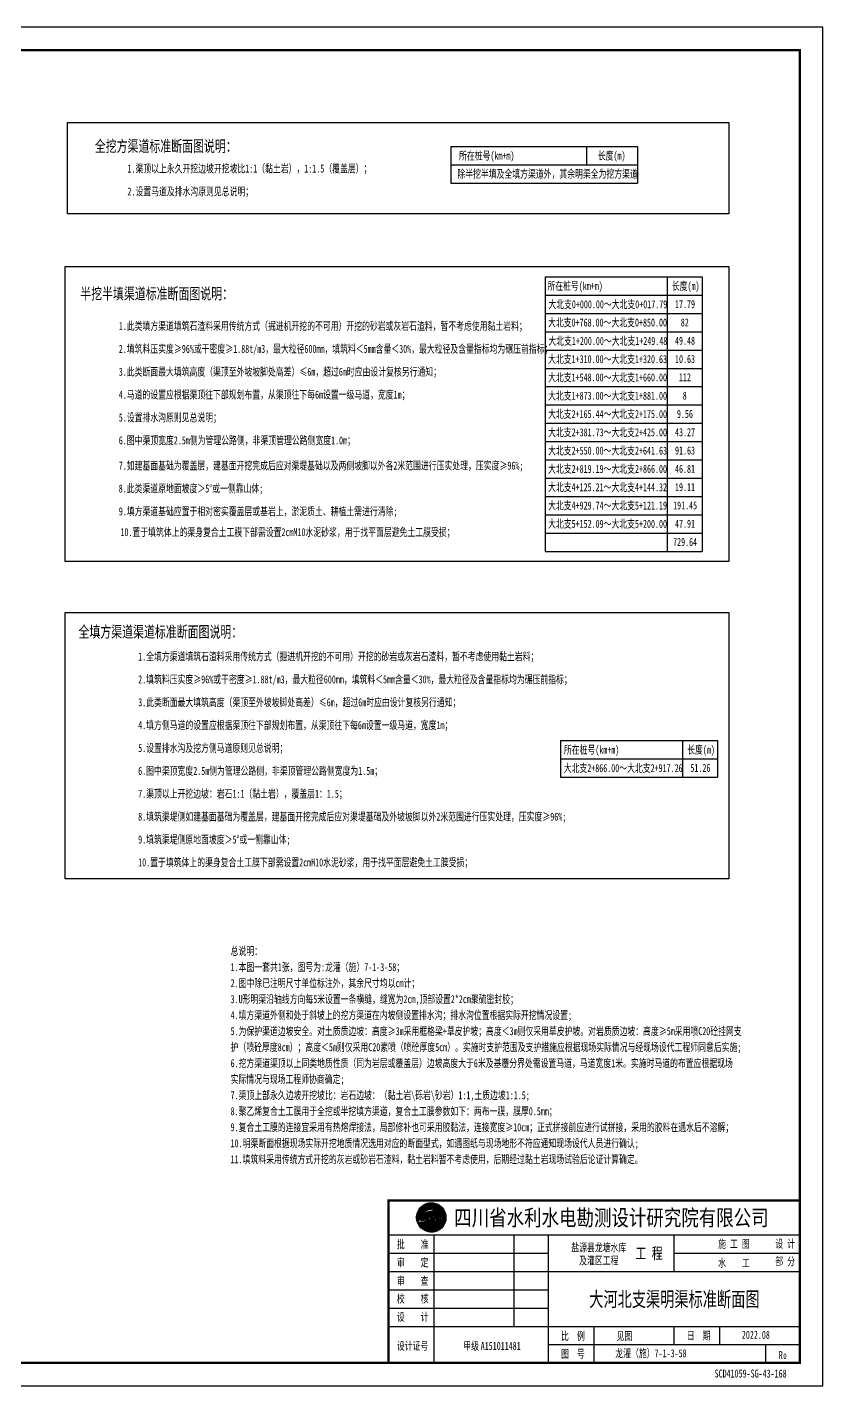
# Model space of a CAD drawing. Extents: x -1 to 840, y -1 to 593.
# Drawn here: x 492 to 840, y -1 to 593 of the extents above; entities that cross this region are included whole.
import ezdxf
from ezdxf.enums import TextEntityAlignment as Align

# ---------------------------------------------------------------- set-up
doc = ezdxf.new("R2010")
doc.units = 0
for name, color, linetype in [('A01-文字层', 7, 'Continuous'), ('TAB', 7, 'Continuous'), ('图框', 7, 'Continuous'), ('文字', 3, 'Continuous'), ('标注', 3, 'Continuous')]:
    doc.layers.add(name, color=color, linetype=linetype)
doc.styles.add('2.5号仿宋', font='仿宋_GB2312.ttf', dxfattribs={"width": 0.7})
doc.styles.add('ttfs0.7', font='仿宋_GB2312.ttf', dxfattribs={"width": 0.7})
doc.styles.add('ttfs1.0', font='仿宋_GB2312.ttf')

msp = doc.modelspace()

# ---------------------------------------------------------------- hatches: boundary and pattern name
at = {"layer": '图框'}
h = msp.add_hatch(dxfattribs=at)
h.set_pattern_fill('ANSI31', color=256, scale=0.338688, style=0)
h.set_pattern_definition([(45, (660.38923, 65.125226), (-0.02993607, 0.02993607), [])])
edge = h.paths.add_edge_path()
edge.add_arc((669.075, 72.576), 6.413, 180, 199.331366)
edge.add_line((663.023, 70.453), (663.514, 71.417))
edge.add_spline(control_points=[(663.514, 71.417), (663.571, 71.406), (663.858, 71.351), (664.378, 71.322), (665.121, 71.294), (665.96, 71.362), (666.852, 71.631), (667.345, 72.337), (667.266, 72.958), (667.099, 73.227), (667.009, 73.372)], knot_values=[0, 0, 0, 0, 0.0102534, 0.0516861, 0.0920497, 0.1417855, 0.2010434, 0.2516564, 0.2774572, 0.3073773, 0.3073773, 0.3073773, 0.3073773], degree=3, periodic=0)
edge.add_spline(control_points=[(667.009, 73.372), (667.143, 73.235), (667.391, 72.981), (667.652, 72.389), (667.505, 71.68), (666.967, 70.93), (666.089, 70.643), (665.208, 70.504), (664.4, 70.447), (663.666, 70.432), (663.202, 70.447), (663.023, 70.453)], knot_values=[0, 0, 0, 0, 0.0338022, 0.0625613, 0.1107655, 0.1540271, 0.2209725, 0.2656003, 0.313431, 0.3638809, 0.3956452, 0.3956452, 0.3956452, 0.3956452], degree=3, periodic=0)
edge.add_arc((669.075, 72.576), 6.413, 199.331366, 0)
edge.add_arc((669.075, 72.576), 6.413, 0, 180)
edge = h.paths.add_edge_path(flags=16)
edge.add_line((670.155, 76.255), (669.512, 75.19))
edge.add_spline(control_points=[(669.512, 75.19), (669.22, 75.194), (668.534, 75.203), (667.616, 75.025), (666.833, 74.737), (666.286, 74.398), (665.983, 73.895), (665.997, 73.391), (666.172, 72.914), (666.441, 72.704), (666.6, 72.581)], knot_values=[0, 0, 0, 0, 0.0516807, 0.1215136, 0.1639414, 0.1993181, 0.2336429, 0.2618741, 0.2861427, 0.3209571, 0.3209571, 0.3209571, 0.3209571], degree=3, periodic=0)
edge.add_spline(control_points=[(666.6, 72.581), (666.508, 72.643), (666.311, 72.776), (665.999, 73.041), (665.656, 73.442), (665.568, 74.054), (665.738, 74.616), (666.156, 75.181), (667.019, 75.705), (668.43, 76.057), (669.533, 76.184), (670.155, 76.255)], knot_values=[0, 0, 0, 0, 0.019705, 0.0420275, 0.0725302, 0.1109871, 0.1454481, 0.1743386, 0.2336636, 0.3195011, 0.4303734, 0.4303734, 0.4303734, 0.4303734], degree=3, periodic=0)
edge = h.paths.add_edge_path(flags=16)
edge.add_spline(control_points=[(667.545, 76.173), (667.263, 76.062), (666.724, 75.85), (665.979, 75.375), (665.458, 74.779), (665.213, 74.148), (665.315, 73.54), (665.597, 72.96), (666.064, 72.443), (666.426, 72.196), (666.588, 72.086)], knot_values=[0, 0, 0, 0, 0.0535375, 0.1025789, 0.1548653, 0.191862, 0.2174319, 0.2617199, 0.3046062, 0.3391514, 0.3391514, 0.3391514, 0.3391514], degree=3, periodic=0)
edge.add_spline(control_points=[(666.588, 72.086), (666.396, 72.159), (666.017, 72.303), (665.452, 72.643), (664.921, 73.092), (664.653, 73.771), (664.687, 74.47), (665.095, 75.128), (665.734, 75.643), (666.59, 76.02), (667.208, 76.119), (667.545, 76.173)], knot_values=[0, 0, 0, 0, 0.0363394, 0.071579, 0.116736, 0.156389, 0.1965481, 0.2361293, 0.289578, 0.3397877, 0.4000087, 0.4000087, 0.4000087, 0.4000087], degree=3, periodic=0)
h.paths.add_polyline_path([(670.489, 73.28), (670.932, 71.608), (671.338, 73.293), (671.934, 73.293), (671.161, 70.866), (670.647, 70.866), (670.161, 72.572), (669.779, 70.86), (669.259, 70.86), (668.473, 73.267), (669.056, 73.267), (669.487, 71.595), (669.88, 73.28)], flags=16)
edge = h.paths.add_edge_path(flags=16)
edge.add_spline(control_points=[(666.947, 74.023), (667.159, 73.902), (667.676, 73.606), (668.276, 72.996), (668.595, 72.115), (668.324, 71.176), (667.524, 70.541), (666.58, 70.214), (665.804, 70.127), (665.347, 70.153), (665.223, 70.16)], knot_values=[0, 0, 0, 0, 0.0432483, 0.1055248, 0.146961, 0.2038581, 0.2649147, 0.3206187, 0.3796637, 0.4016936, 0.4016936, 0.4016936, 0.4016936], degree=3, periodic=0)
edge.add_spline(control_points=[(665.223, 70.16), (665.463, 70.193), (666.006, 70.267), (666.832, 70.595), (667.464, 71.099), (667.889, 71.63), (667.924, 72.181), (667.861, 72.787), (667.567, 73.361), (667.219, 73.756), (667.02, 73.952), (666.947, 74.023)], knot_values=[0, 0, 0, 0, 0.0428195, 0.0971392, 0.1545523, 0.1855645, 0.2132944, 0.2493194, 0.2931718, 0.3243896, 0.3425386, 0.3425386, 0.3425386, 0.3425386], degree=3, periodic=0)
h.paths.add_polyline_path([(672.137, 73.28), (672.72, 73.28), (672.72, 72.406), (673.557, 72.406), (673.557, 73.28), (674.14, 73.28), (674.14, 70.886), (673.544, 70.886), (673.544, 71.95), (672.72, 71.95), (672.72, 70.886), (672.137, 70.886)], flags=16)
h.paths.add_polyline_path([(674.47, 73.293), (675.066, 73.293), (675.066, 70.873), (674.47, 70.873)], flags=16)

# ---------------------------------------------------------------- linework, layer by layer
at = {"layer": 'TAB'}
for p, q in [((677.68, 540.776), (677.68, 524.776)), ((736.984, 540.776), (736.984, 532.776)), ((759.196, 540.776), (759.196, 524.776)), ((718.865, 483.8), (718.865, 363.8)), ((772.272, 483.8), (772.272, 363.8)), ((787.516, 483.8), (787.516, 363.8)), ((725.589, 281.041), (725.589, 265.041)), ((778.996, 281.041), (778.996, 265.041)), ((794.24, 281.041), (794.24, 265.041))]:
    msp.add_line(p, q, dxfattribs=at)
at = {"layer": 'TAB', "color": 9}
for p, q in [((677.68, 540.776), (759.196, 540.776)), ((677.68, 532.776), (759.196, 532.776)), ((677.68, 524.776), (759.196, 524.776)), ((718.865, 483.8), (787.516, 483.8)), ((718.865, 475.8), (787.516, 475.8)), ((718.865, 467.8), (787.516, 467.8)), ((718.865, 459.8), (787.516, 459.8)), ((718.865, 451.8), (787.516, 451.8)), ((718.865, 443.8), (787.516, 443.8)), ((718.865, 435.8), (787.516, 435.8)), ((718.865, 427.8), (787.516, 427.8)), ((718.865, 419.8), (787.516, 419.8)), ((718.865, 411.8), (787.516, 411.8)), ((718.865, 403.8), (787.516, 403.8)), ((718.865, 395.8), (787.516, 395.8)), ((718.865, 387.8), (787.516, 387.8)), ((718.865, 379.8), (787.516, 379.8)), ((718.865, 371.8), (787.516, 371.8)), ((718.865, 363.8), (787.516, 363.8)), ((725.589, 281.041), (794.24, 281.041)), ((725.589, 273.041), (794.24, 273.041)), ((725.589, 265.041), (794.24, 265.041))]:
    msp.add_line(p, q, dxfattribs=at)
at = {"layer": '图框'}
for p, q in [((650.31, 64.963), (830.31, 64.963)), ((650.31, 64.963), (830.31, 64.963)), ((670.31, 8.963), (670.31, 64.963)), ((705.31, 24.963), (705.31, 64.963)), ((720.31, 8.963), (720.31, 64.963)), ((775.31, 48.963), (775.31, 64.963)), ((650.31, 56.963), (720.31, 56.963)), ((775.31, 56.963), (830.31, 56.963)), ((650.31, 48.963), (830.31, 48.963)), ((650.31, 40.963), (720.31, 40.963)), ((650.31, 32.963), (720.31, 32.963)), ((650.31, 24.963), (830.31, 24.963)), ((740.31, 8.963), (740.31, 24.963)), ((775.31, 16.963), (775.31, 24.963)), ((795.31, 16.963), (795.31, 24.963)), ((720.31, 16.963), (830.31, 16.963)), ((815.31, 8.963), (815.31, 16.963))]:
    msp.add_line(p, q, dxfattribs=at)
for points in [[(-0.69, -1.037), (840.31, -1.037), (840.31, 592.963), (-0.69, 592.963)], [(668.473, 73.267), (669.259, 70.86), (669.779, 70.86), (670.161, 72.572), (670.647, 70.866), (671.161, 70.866), (671.934, 73.293), (671.338, 73.293), (670.932, 71.608), (670.489, 73.28), (669.88, 73.28), (669.487, 71.595), (669.056, 73.267), (668.473, 73.267)], [(672.137, 73.28), (672.137, 70.886), (672.72, 70.886), (672.72, 71.95), (673.544, 71.95), (673.544, 70.886), (674.14, 70.886), (674.14, 73.28), (673.557, 73.28), (673.557, 72.406), (672.72, 72.406), (672.72, 73.28), (672.137, 73.28)], [(674.47, 73.293), (674.47, 70.873), (675.066, 70.873), (675.066, 73.293), (674.47, 73.293)]]:
    msp.add_lwpolyline(points, close=True, dxfattribs=at)
at = {"layer": '图框', "const_width": 1}
msp.add_lwpolyline([(830.31, 8.963), (24.31, 8.963), (24.31, 582.963), (830.31, 582.963)], close=True, dxfattribs=at)
msp.add_lwpolyline([(650.31, 8.963), (650.31, 79.963), (830.31, 79.963)], dxfattribs=at)
at = {"layer": '图框'}
msp.add_lwpolyline([(670.155, 76.255), (669.512, 75.19)], dxfattribs=at)
msp.add_circle((669.075, 72.576), 6.413, dxfattribs=at)
msp.add_open_spline([(667.009, 73.372), (667.143, 73.235), (667.391, 72.981), (667.652, 72.389), (667.505, 71.68), (666.967, 70.93), (666.089, 70.643), (665.208, 70.504), (664.4, 70.447), (663.666, 70.432), (663.202, 70.447), (663.023, 70.453)], degree=3, knots=[0, 0, 0, 0, 0.03380223, 0.06256126, 0.11076553, 0.15402712, 0.22097252, 0.26560026, 0.31343102, 0.36388086, 0.39564521, 0.39564521, 0.39564521, 0.39564521], dxfattribs=at)
for points in [[(667.009, 73.372), (667.242, 72.922), (667.288, 72.487), (666.838, 71.758), (665.906, 71.386), (665.067, 71.308), (664.384, 71.324), (663.685, 71.386), (663.514, 71.417)], [(667.545, 76.173), (666.546, 75.965), (665.77, 75.619), (665.076, 75.037), (664.744, 74.455), (664.702, 73.776), (664.952, 73.153), (665.506, 72.627), (666.019, 72.322), (666.588, 72.086)], [(665.223, 70.16), (665.937, 70.284), (666.791, 70.625), (667.552, 71.231), (667.847, 71.665), (667.91, 72.13), (667.832, 72.736), (667.506, 73.403), (667.164, 73.806), (666.947, 74.023)], [(666.947, 74.023), (667.568, 73.635), (668.282, 72.86), (668.5, 72.193), (668.251, 71.262), (667.475, 70.579), (666.589, 70.253), (665.595, 70.144), (665.223, 70.16)], [(666.588, 72.086), (666.116, 72.433), (665.631, 72.973), (665.312, 73.652), (665.257, 74.081), (665.451, 74.677), (666.019, 75.356), (666.713, 75.813), (667.545, 76.173)], [(670.155, 76.255), (668.296, 75.996), (666.901, 75.586), (666.067, 75.026), (665.78, 74.63), (665.616, 74.07), (665.725, 73.428), (666.039, 73.018), (666.327, 72.772), (666.6, 72.581)], [(669.512, 75.19), (668.637, 75.176), (667.475, 74.958), (666.805, 74.698), (666.313, 74.357), (666.026, 73.851), (666.026, 73.373), (666.176, 72.991), (666.6, 72.581)]]:
    msp.add_spline(points, degree=3, dxfattribs=at)
at = {"layer": '标注', "color": 4}
for points in [[(509.982, 551.24), (799.151, 551.24), (799.151, 511.428), (509.982, 511.428)], [(508.877, 488.296), (799.151, 488.296), (799.151, 359.327), (508.877, 359.327)], [(508.877, 337.108), (799.151, 337.108), (799.151, 220.573), (508.877, 220.573)]]:
    msp.add_lwpolyline(points, close=True, dxfattribs=at)

# ---------------------------------------------------------------- texts
at = {"layer": 'TAB', "color": 7, "style": 'ttfs0.7', "width": 0.7}
for s, p in [('所在桩号(km+m) ', (681.205, 536.776)), ('长度(m) ', (741.901, 536.776)), ('除半挖半填及全填方渠道外，其余明渠全为挖方渠道', (680.486, 528.828)), ('所在桩号(km+m) ', (719.851, 479.838)), ('长度(m) ', (774.272, 479.8)), ('大北支0+000.00～大北支0+017.79 ', (720.26, 471.8)), ('17.79', (775.656, 471.885)), ('大北支0+768.00～大北支0+850.00', (720.142, 463.838)), ('82', (778.199, 463.885)), ('大北支1+200.00～大北支1+249.48 ', (720.26, 455.8)), ('49.48', (775.656, 455.885)), ('大北支1+310.00～大北支1+320.63', (720.142, 447.838)), ('10.63', (775.656, 447.885)), ('大北支1+548.00～大北支1+660.00', (720.142, 439.838)), ('112', (777.351, 439.923)), ('大北支1+873.00～大北支1+881.00', (720.142, 431.838)), ('8', (779.046, 431.885)), ('大北支2+165.44～大北支2+175.00', (720.142, 423.838)), ('9.56', (776.504, 423.885)), ('大北支2+381.73～大北支2+425.00', (720.142, 415.838)), ('43.27', (775.656, 415.885)), ('大北支2+550.00～大北支2+641.63', (720.142, 407.838)), ('91.63', (775.656, 407.885)), ('大北支2+819.19～大北支2+866.00', (720.142, 399.838)), ('46.81', (775.656, 399.885)), ('大北支4+125.21～大北支4+144.32', (720.142, 391.838)), ('19.11', (775.656, 391.885)), ('大北支4+929.74～大北支5+121.19', (720.142, 383.838)), ('191.45', (774.809, 383.885)), ('大北支5+152.09～大北支5+200.00', (720.142, 375.838)), ('47.91', (775.656, 375.885)), ('729.64', (774.809, 367.885)), ('所在桩号(km+m) ', (727.081, 277.041)), ('长度(m) ', (780.996, 277.041)), ('大北支2+866.00～大北支2+917.26 ', (726.985, 269.041)), ('51.26', (782.38, 269.126))]:
    msp.add_text(s, height=3.5, dxfattribs=at).set_placement(p, align=Align.MIDDLE_LEFT)
at = {"layer": '图框'}
for s, height, style, width, p in [('四川省水利水电勘测设计研究院有限公司', 7, 'ttfs1.0', 0.8, (679.105, 68.963)), ('批    准', 3.5, 'ttfs0.7', 0.7, (654.001, 59.05)), ('施 工 图', 3.5, 'ttfs0.7', 0.7, (794.542, 59.29)), ('设 计', 3.5, 'ttfs0.7', 0.7, (819.539, 59.29)), ('审    定', 3.5, 'ttfs0.7', 0.7, (654.001, 51.112)), ('水    工', 3.5, 'ttfs0.7', 0.7, (794.542, 50.905)), ('部 分', 3.5, 'ttfs0.7', 0.7, (819.539, 51.587)), ('审    查', 3.5, 'ttfs0.7', 0.7, (654.001, 43.068)), ('校    核', 3.5, 'ttfs0.7', 0.7, (654.001, 35.302)), ('设    计', 3.5, 'ttfs0.7', 0.7, (654.001, 27.313)), ('设计证号', 3.5, 'ttfs0.7', 0.7, (654.001, 14.671)), ('比  例', 3.5, 'ttfs0.7', 0.7, (725.828, 18.988)), ('见图', 3.5, 'ttfs0.7', 0.7, (750.103, 18.988)), ('日  期', 3.5, 'ttfs0.7', 0.7, (780.828, 19.171)), ('2022.08', 3.5, 'ttfs0.7', 0.7, (804.899, 19.523)), ('图  号', 3.5, 'ttfs0.7', 0.7, (725.828, 11.228)), ('龙灌（施）7-1-3-58', 3.5, 'ttfs0.7', 0.7, (749.563, 11.431)), ('R', 3.5, 'ttfs0.7', 0.7, (821.044, 10.63)), ('0', 2.5, 'ttfs0.7', 0.7, (823.028, 10.655)), ('SCD41059-SG-43-168', 3.5, 'ttfs0.7', 0.7, (792.979, 2.594))]:
    msp.add_text(s, height=height, dxfattribs=dict(at, style=style, width=width)).set_placement(p)
at = {"layer": '图框', "style": 'ttfs0.7', "width": 0.7}
for s, height, p in [('盐源县龙塘水库', 3.5, (742.321, 59.54)), ('工 程', 5, (764.286, 56.963)), ('及灌区工程', 3.5, (742.321, 53.852)), ('大河北支渠明渠标准断面图', 6.5, (775.378, 36.948))]:
    msp.add_text(s, height=height, dxfattribs=at).set_placement(p, align=Align.MIDDLE)
at = {"layer": '文字', "style": 'ttfs0.7', "width": 0.7}
for s, height, p in [('全挖方渠道标准断面图说明：', 5, (521.892, 538.452)), ('1.渠顶以上永久开挖边坡开挖坡比1:1（黏土岩），1:1.5（覆盖层）；', 3.5, (536.173, 529.391)), ('2.设置马道及排水沟原则见总说明；', 3.5, (536.173, 519.391)), ('半挖半填渠道标准断面图说明：', 5, (515.519, 473.991)), ('1.此类填方渠道填筑石渣料采用传统方式（掘进机开挖的不可用）开挖的砂岩或灰岩石渣料，暂不考虑使用黏土岩料；', 3.5, (532.385, 460.566)), ('2.填筑料压实度≥96%%%或干密度≥1.88t/m3，最大粒径600mm，填筑料＜5mm含量＜30%%%，最大粒径及含量指标均为碾压前指标；', 3.5, (532.385, 450.566)), ('3.此类断面最大填筑高度（渠顶至外坡坡脚处高差）≤6m，超过6m时应由设计复核另行通知；', 3.5, (532.385, 440.566)), ('4.马道的设置应根据渠顶往下部规划布置，从渠顶往下每6m设置一级马道，宽度1m；', 3.5, (532.385, 430.566)), ('5.设置排水沟原则见总说明；', 3.5, (532.385, 420.566)), ('6.图中渠顶宽度2.5m侧为管理公路侧，非渠顶管理公路侧宽度1.0m；', 3.5, (532.385, 410.566)), ('7.如建基面基础为覆盖层，建基面开挖完成后应对渠堤基础以及两侧坡脚以外各2米范围进行压实处理，压实度≥96%%%;', 3.5, (532.385, 399.535)), ('8.此类渠道原地面坡度＞5°或一侧靠山体;', 3.5, (532.385, 389.535)), ('9.填方渠道基础应置于相对密实覆盖层或基岩上，淤泥质土、耕植土需进行清除;', 3.5, (532.385, 379.535)), ('10.置于填筑体上的渠身复合土工膜下部需设置2cmM10水泥砂浆，用于找平面层避免土工膜受损；', 3.5, (533.112, 370.444)), ('全填方渠道渠道标准断面图说明：', 5, (514.748, 326.117)), ('1.全填方渠道填筑石渣料采用传统方式（掘进机开挖的不可用）开挖的砂岩或灰岩石渣料，暂不考虑使用黏土岩料；', 3.5, (540.859, 316.069)), ('2.填筑料压实度≥96%%%或干密度≥1.88t/m3，最大粒径600mm，填筑料＜5mm含量＜30%%%，最大粒径及含量指标均为碾压前指标；', 3.5, (540.859, 306.069)), ('3.此类断面最大填筑高度（渠顶至外坡坡脚处高差）≤6m，超过6m时应由设计复核另行通知；', 3.5, (540.859, 296.069)), ('4.填方侧马道的设置应根据渠顶往下部规划布置，从渠顶往下每6m设置一级马道，宽度1m；', 3.5, (540.859, 286.069)), ('5.设置排水沟及挖方侧马道原则见总说明；', 3.5, (540.859, 276.069)), ('6.图中渠顶宽度2.5m侧为管理公路侧，非渠顶管理公路侧宽度为1.5m；', 3.5, (540.859, 266.069)), ('7.渠顶以上开挖边坡：岩石1:1（黏土岩），覆盖层1：1.5；', 3.5, (540.859, 256.069)), ('8.填筑渠堤侧如建基面基础为覆盖层，建基面开挖完成后应对渠堤基础及外坡坡脚以外2米范围进行压实处理，压实度≥96%%%;', 3.5, (540.859, 246.069)), ('9.填筑渠堤侧原地面坡度＞5°或一侧靠山体;', 3.5, (540.859, 236.069)), ('10.置于填筑体上的渠身复合土工膜下部需设置2cmM10水泥砂浆，用于找平面层避免土工膜受损；', 3.5, (540.859, 226.069))]:
    msp.add_text(s, height=height, dxfattribs=at).set_placement(p)
at = {"layer": '标注', "style": 'ttfs0.7', "width": 0.7}
for s, p in [('甲级', (683.056, 14.671)), ('A151011481', (690.67, 14.671))]:
    msp.add_text(s, height=3.5, dxfattribs=at).set_placement(p)

# ---------------------------------------------------------------- next in the draw order: texts
at = {"layer": 'A01-文字层', "insert": (581.295, 190.78), "char_height": 3.5, "attachment_point": 1, "rotation": 359.999999, "line_spacing_factor": 1.2, "style": '2.5号仿宋', "bg_fill": 3, "box_fill_scale": 1, "bg_fill_color": 7, "bg_fill_transparency": 0}
msp.add_mtext('总说明：\\P1.{\\C7;本图一套共1张，图号为:龙灌（施）7-1-3-58；\\P}2.图中除已注明尺寸单位标注外，其余尺寸均以cm计；\\P3.U形明渠沿轴线方向每5米设置一条横缝，缝宽为2cm,顶部设置2*2cm聚硫密封胶；\\P4.填方渠道外侧和处于斜坡上的挖方渠道在内坡侧设置排水沟；排水沟位置根据实际开挖情况设置;\\P5.为保护渠道边坡安全。对土质质边坡：高度≥3m采用框格梁+草皮护坡；高度＜3m则仅采用草皮护坡。对岩质质边坡：高度≥5m采用喷C20砼挂网支\\P护（喷砼厚度8cm）；高度＜5m则仅采用C20素喷（喷砼厚度5cm）。实施时支护范围及支护措施应根据现场实际情况与经现场设代工程师同意后实施;\\P6.挖方渠道渠顶以上同类地质性质（同为岩层或覆盖层）边坡高度大于6米及基覆分界处需设置马道，马道宽度1米。实施时马道的布置应根据现场\\P实际情况与现场工程师协商确定;\\P7.渠顶上部永久边坡开挖坡比：岩石边坡：（黏土岩\\\\砾岩\\\\砂岩）1:1,土质边坡1:1.5;\\P8.聚乙烯复合土工膜用于全挖或半挖填方渠道，复合土工膜参数如下：两布一膜，膜厚0.5mm；\\P9.复合土工膜的连接宜采用有热熔焊接法，局部修补也可采用胶黏法，连接宽度≥10cm；正式拼接前应进行试拼接，采用的胶料在遇水后不溶解；\\P10.明渠断面根据现场实际开挖地质情况选用对应的断面型式，如遇图纸与现场地形不符应通知现场设代人员进行确认;\\P11.填筑料采用传统方式开挖的灰岩或砂岩石渣料，黏土岩料暂不考虑使用，后期经过黏土岩现场试验后论证计算确定。', dxfattribs=at)

doc.saveas('drawing.dxf')
